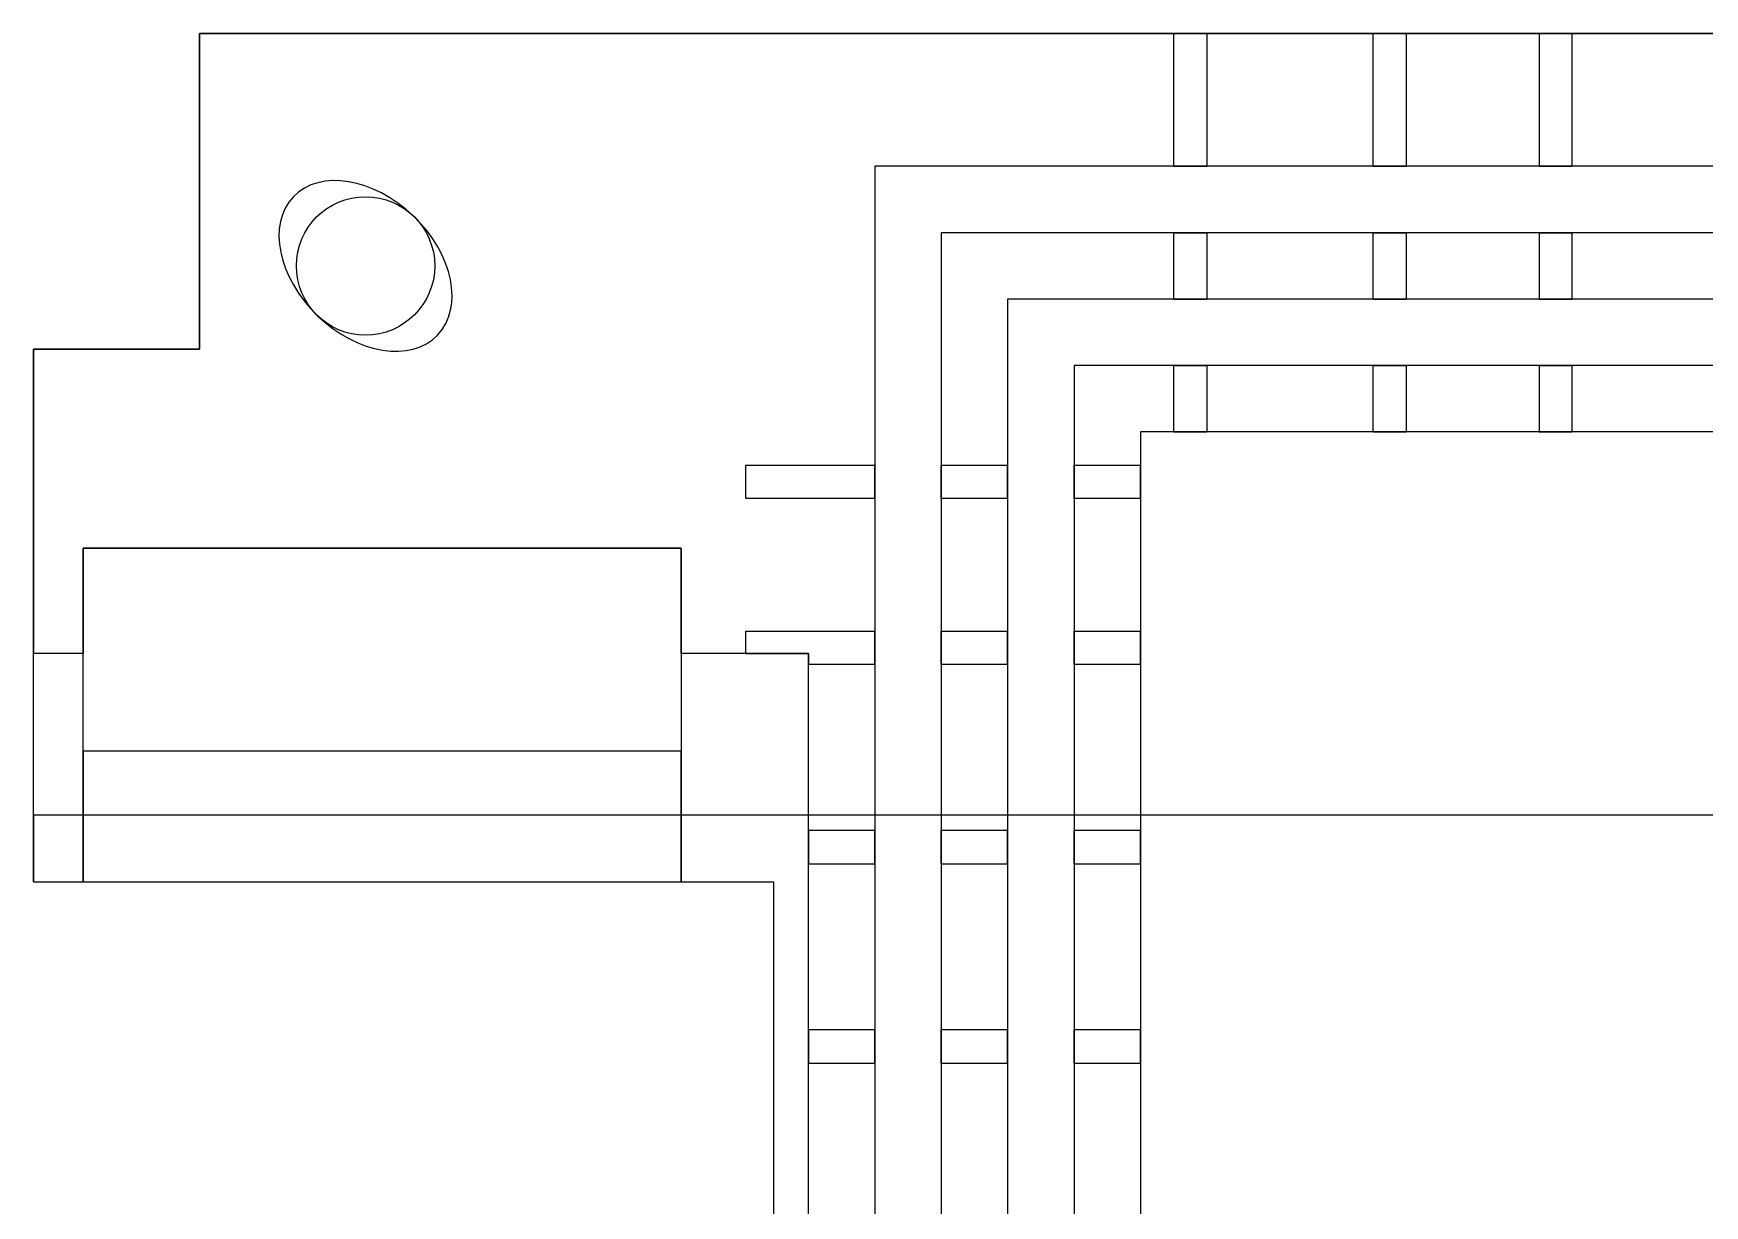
# Model space of a CAD drawing. Header units: millimetres. Extents: x -35 to 26, y -14 to 63.
# Drawn here: x -35 to -4.81, y 39.03 to 60.2 of the extents above; entities that cross this region are included whole.
import ezdxf

# ---------------------------------------------------------------- set-up
doc = ezdxf.new("R2010")
doc.units = ezdxf.units.MM
doc.layers.add('Body', color=7, linetype='CONTINUOUS')

msp = doc.modelspace()

# ---------------------------------------------------------------- linework, layer by layer
at = {"layer": 'Body'}
for p, q in [((-32, 60.2), (-32, 54.4991)), ((20, 60.2), (-32, 60.2)), ((20, 60.2), (-32, 60.2)), ((-32, 60.2, 12.2917), (20, 60.2, 12.2917)), ((-32, 60.2), (-32, 60.2, 12.2917)), ((-32, 60.2), (-32, 54.4991)), ((-32, 54.4991, 18.2301), (-32, 60.2, 12.2917)), ((-32, 60.2), (-32, 60.2, 12.2917)), ((-32, 60.2, 12.2917), (20, 60.2, 12.2917)), ((-32, 54.4991, 18.2301), (-32, 60.2, 12.2917)), ((-13.8, 60.2, 2), (-14.4, 60.2, 2)), ((-14.4, 60.2, 2), (-14.4, 60.2, 7)), ((-13.8, 60.2, 7), (-14.4, 60.2, 7)), ((-13.8, 60.2, 2), (-14.4, 60.2, 2)), ((-14.4, 57.8, 2), (-14.4, 60.2, 2)), ((-14.4, 57.8, 2), (-14.4, 60.2, 2)), ((-14.4, 60.2, 2), (-14.4, 60.2, 7)), ((-14.4, 57.8, 7), (-14.4, 60.2, 7)), ((-13.8, 60.2, 7), (-14.4, 60.2, 7)), ((-14.4, 57.8, 7), (-14.4, 60.2, 7)), ((-13.8, 60.2, 7), (-13.8, 60.2, 2)), ((-13.8, 60.2, 2), (-13.8, 57.8, 2)), ((-13.8, 60.2, 2), (-13.8, 57.8, 2)), ((-13.8, 60.2, 7), (-13.8, 57.8, 7)), ((-13.8, 60.2, 7), (-13.8, 60.2, 2)), ((-13.8, 60.2, 7), (-13.8, 57.8, 7)), ((-10.2, 60.2, 2), (-10.8, 60.2, 2)), ((-10.8, 60.2, 2), (-10.8, 60.2, 7)), ((-10.2, 60.2, 7), (-10.8, 60.2, 7)), ((-10.2, 60.2, 2), (-10.8, 60.2, 2)), ((-10.8, 57.8, 2), (-10.8, 60.2, 2)), ((-10.8, 57.8, 2), (-10.8, 60.2, 2)), ((-10.8, 60.2, 2), (-10.8, 60.2, 7)), ((-10.8, 57.8, 7), (-10.8, 60.2, 7)), ((-10.2, 60.2, 7), (-10.8, 60.2, 7)), ((-10.8, 57.8, 7), (-10.8, 60.2, 7)), ((-10.2, 60.2, 7), (-10.2, 60.2, 2)), ((-10.2, 60.2, 2), (-10.2, 57.8, 2)), ((-10.2, 60.2, 2), (-10.2, 57.8, 2)), ((-10.2, 60.2, 7), (-10.2, 57.8, 7)), ((-10.2, 60.2, 7), (-10.2, 60.2, 2)), ((-10.2, 60.2, 7), (-10.2, 57.8, 7)), ((-7.2, 60.2, 7), (-7.8, 60.2, 7)), ((-7.2, 60.2, 2), (-7.8, 60.2, 2)), ((-7.8, 60.2, 7), (-7.8, 60.2, 2)), ((-7.2, 60.2, 7), (-7.8, 60.2, 7)), ((-7.8, 60.2, 7), (-7.8, 57.8, 7)), ((-7.8, 60.2, 2), (-7.8, 57.8, 2)), ((-7.8, 60.2, 7), (-7.8, 57.8, 7)), ((-7.8, 60.2, 7), (-7.8, 60.2, 2)), ((-7.2, 60.2, 2), (-7.8, 60.2, 2)), ((-7.8, 60.2, 2), (-7.8, 57.8, 2)), ((-7.2, 60.2, 2), (-7.2, 60.2, 7)), ((-7.2, 57.8, 7), (-7.2, 60.2, 7)), ((-7.2, 57.8, 2), (-7.2, 60.2, 2)), ((-7.2, 60.2, 2), (-7.2, 60.2, 7)), ((-7.2, 57.8, 7), (-7.2, 60.2, 7)), ((-7.2, 57.8, 2), (-7.2, 60.2, 2)), ((19.8, 57.8), (-19.8, 57.8)), ((-19.8, 57.8), (-19.8, 18.2)), ((19.8, 57.8), (-19.8, 57.8)), ((19.8, 57.8, 14), (-19.8, 57.8, 14)), ((-19.8, 57.8), (-19.8, 57.8, 14)), ((-19.8, 57.8), (-19.8, 57.8, 14)), ((-19.8, 57.8), (-19.8, 18.2)), ((-19.8, 57.8, 14), (-19.8, 18.2, 14)), ((19.8, 57.8, 14), (-19.8, 57.8, 14)), ((-19.8, 57.8, 14), (-19.8, 18.2, 14)), ((-14.4, 57.8, 7), (-14.4, 57.8, 2)), ((-14.4, 57.8, 2), (-13.8, 57.8, 2)), ((-14.4, 57.8, 7), (-13.8, 57.8, 7)), ((-14.4, 57.8, 2), (-13.8, 57.8, 2)), ((-14.4, 57.8, 7), (-14.4, 57.8, 2)), ((-14.4, 57.8, 7), (-13.8, 57.8, 7)), ((-13.8, 57.8, 2), (-13.8, 57.8, 7)), ((-13.8, 57.8, 2), (-13.8, 57.8, 7)), ((-10.8, 57.8, 7), (-10.8, 57.8, 2)), ((-10.8, 57.8, 2), (-10.2, 57.8, 2)), ((-10.8, 57.8, 7), (-10.2, 57.8, 7)), ((-10.8, 57.8, 2), (-10.2, 57.8, 2)), ((-10.8, 57.8, 7), (-10.8, 57.8, 2)), ((-10.8, 57.8, 7), (-10.2, 57.8, 7)), ((-10.2, 57.8, 2), (-10.2, 57.8, 7)), ((-10.2, 57.8, 2), (-10.2, 57.8, 7)), ((-7.8, 57.8, 7), (-7.2, 57.8, 7)), ((-7.8, 57.8, 2), (-7.8, 57.8, 7)), ((-7.8, 57.8, 2), (-7.2, 57.8, 2)), ((-7.8, 57.8, 7), (-7.2, 57.8, 7)), ((-7.8, 57.8, 2), (-7.8, 57.8, 7)), ((-7.8, 57.8, 2), (-7.2, 57.8, 2)), ((-7.2, 57.8, 7), (-7.2, 57.8, 2)), ((-7.2, 57.8, 7), (-7.2, 57.8, 2)), ((18.6, 56.6, 14), (-18.6, 56.6, 14)), ((-18.6, 56.6, 14), (-18.6, 19.4, 14)), ((18.6, 56.6), (-18.6, 56.6)), ((18.6, 56.6, 14), (-18.6, 56.6, 14)), ((-18.6, 56.6), (-18.6, 56.6, 14)), ((-18.6, 56.6), (-18.6, 56.6, 14)), ((-18.6, 56.6), (-18.6, 19.4)), ((-18.6, 56.6, 14), (-18.6, 19.4, 14)), ((18.6, 56.6), (-18.6, 56.6)), ((-18.6, 56.6), (-18.6, 19.4)), ((-14.4, 56.6, 7), (-14.4, 56.6, 2)), ((-14.4, 56.6, 2), (-13.8, 56.6, 2)), ((-14.4, 56.6, 7), (-13.8, 56.6, 7)), ((-14.4, 55.4, 2), (-14.4, 56.6, 2)), ((-14.4, 56.6, 7), (-14.4, 56.6, 2)), ((-14.4, 55.4, 7), (-14.4, 56.6, 7)), ((-14.4, 56.6, 2), (-13.8, 56.6, 2)), ((-14.4, 55.4, 2), (-14.4, 56.6, 2)), ((-14.4, 56.6, 7), (-13.8, 56.6, 7)), ((-14.4, 55.4, 7), (-14.4, 56.6, 7)), ((-13.8, 56.6, 2), (-13.8, 56.6, 7)), ((-13.8, 56.6, 2), (-13.8, 55.4, 2)), ((-13.8, 56.6, 2), (-13.8, 55.4, 2)), ((-13.8, 56.6, 7), (-13.8, 55.4, 7)), ((-13.8, 56.6, 2), (-13.8, 56.6, 7)), ((-13.8, 56.6, 7), (-13.8, 55.4, 7)), ((-10.8, 56.6, 7), (-10.8, 56.6, 2)), ((-10.8, 56.6, 2), (-10.2, 56.6, 2)), ((-10.8, 56.6, 7), (-10.2, 56.6, 7)), ((-10.8, 55.4, 2), (-10.8, 56.6, 2)), ((-10.8, 56.6, 7), (-10.8, 56.6, 2)), ((-10.8, 55.4, 7), (-10.8, 56.6, 7)), ((-10.8, 56.6, 2), (-10.2, 56.6, 2)), ((-10.8, 55.4, 2), (-10.8, 56.6, 2)), ((-10.8, 56.6, 7), (-10.2, 56.6, 7)), ((-10.8, 55.4, 7), (-10.8, 56.6, 7)), ((-10.2, 56.6, 2), (-10.2, 56.6, 7)), ((-10.2, 56.6, 2), (-10.2, 55.4, 2)), ((-10.2, 56.6, 2), (-10.2, 55.4, 2)), ((-10.2, 56.6, 7), (-10.2, 55.4, 7)), ((-10.2, 56.6, 2), (-10.2, 56.6, 7)), ((-10.2, 56.6, 7), (-10.2, 55.4, 7)), ((-7.8, 56.6, 7), (-7.2, 56.6, 7)), ((-7.8, 56.6, 2), (-7.8, 56.6, 7)), ((-7.8, 56.6, 2), (-7.2, 56.6, 2)), ((-7.8, 56.6, 7), (-7.2, 56.6, 7)), ((-7.8, 56.6, 7), (-7.8, 55.4, 7)), ((-7.8, 56.6, 2), (-7.8, 55.4, 2)), ((-7.8, 56.6, 7), (-7.8, 55.4, 7)), ((-7.8, 56.6, 2), (-7.8, 56.6, 7)), ((-7.8, 56.6, 2), (-7.2, 56.6, 2)), ((-7.8, 56.6, 2), (-7.8, 55.4, 2)), ((-7.2, 56.6, 7), (-7.2, 56.6, 2)), ((-7.2, 55.4, 7), (-7.2, 56.6, 7)), ((-7.2, 55.4, 2), (-7.2, 56.6, 2)), ((-7.2, 55.4, 2), (-7.2, 56.6, 2)), ((-7.2, 56.6, 7), (-7.2, 56.6, 2)), ((-7.2, 55.4, 7), (-7.2, 56.6, 7)), ((-30.25, 56), (-30.25, 56, 16.6667)), ((-30.25, 56), (-30.25, 56, 16.6667)), ((-17.4, 55.4), (-17.4, 20.6)), ((17.4, 55.4), (-17.4, 55.4)), ((-17.4, 55.4), (-17.4, 55.4, 14)), ((-17.4, 55.4), (-17.4, 20.6)), ((-17.4, 55.4, 14), (-17.4, 20.6, 14)), ((17.4, 55.4), (-17.4, 55.4)), ((17.4, 55.4, 14), (-17.4, 55.4, 14)), ((-17.4, 55.4), (-17.4, 55.4, 14)), ((17.4, 55.4, 14), (-17.4, 55.4, 14)), ((-17.4, 55.4, 14), (-17.4, 20.6, 14)), ((-14.4, 55.4, 7), (-14.4, 55.4, 2)), ((-14.4, 55.4, 2), (-13.8, 55.4, 2)), ((-14.4, 55.4, 7), (-13.8, 55.4, 7)), ((-14.4, 55.4, 7), (-14.4, 55.4, 2)), ((-14.4, 55.4, 2), (-13.8, 55.4, 2)), ((-14.4, 55.4, 7), (-13.8, 55.4, 7)), ((-13.8, 55.4, 2), (-13.8, 55.4, 7)), ((-13.8, 55.4, 2), (-13.8, 55.4, 7)), ((-10.8, 55.4, 7), (-10.8, 55.4, 2)), ((-10.8, 55.4, 2), (-10.2, 55.4, 2)), ((-10.8, 55.4, 7), (-10.2, 55.4, 7)), ((-10.8, 55.4, 7), (-10.8, 55.4, 2)), ((-10.8, 55.4, 2), (-10.2, 55.4, 2)), ((-10.8, 55.4, 7), (-10.2, 55.4, 7)), ((-10.2, 55.4, 2), (-10.2, 55.4, 7)), ((-10.2, 55.4, 2), (-10.2, 55.4, 7)), ((-7.8, 55.4, 7), (-7.2, 55.4, 7)), ((-7.8, 55.4, 2), (-7.8, 55.4, 7)), ((-7.8, 55.4, 2), (-7.2, 55.4, 2)), ((-7.8, 55.4, 7), (-7.2, 55.4, 7)), ((-7.8, 55.4, 2), (-7.8, 55.4, 7)), ((-7.8, 55.4, 2), (-7.2, 55.4, 2)), ((-7.2, 55.4, 7), (-7.2, 55.4, 2)), ((-7.2, 55.4, 7), (-7.2, 55.4, 2)), ((-35, 54.4991), (-35, 49)), ((-32, 54.4991), (-35, 54.4991)), ((-32, 54.4991), (-35, 54.4991)), ((-35, 54.4991, 18.2301), (-35, 54.4991)), ((-35, 54.4991, 18.2301), (-32, 54.4991, 18.2301)), ((-35, 54.4991), (-35, 49)), ((-35, 46.08, 27), (-35, 54.4991, 18.2301)), ((-35, 54.4991, 18.2301), (-35, 54.4991)), ((-35, 54.4991, 18.2301), (-32, 54.4991, 18.2301)), ((-35, 46.08, 27), (-35, 54.4991, 18.2301)), ((-32, 54.4991), (-32, 54.4991, 18.2301)), ((-32, 54.4991), (-32, 54.4991, 18.2301)), ((16.2, 54.2), (-16.2, 54.2)), ((-16.2, 54.2), (-16.2, 21.8)), ((16.2, 54.2, 14), (-16.2, 54.2, 14)), ((-16.2, 54.2, 14), (-16.2, 21.8, 14)), ((16.2, 54.2), (-16.2, 54.2)), ((16.2, 54.2, 14), (-16.2, 54.2, 14)), ((-16.2, 54.2), (-16.2, 54.2, 14)), ((-16.2, 54.2), (-16.2, 54.2, 14)), ((-16.2, 54.2), (-16.2, 21.8)), ((-16.2, 54.2, 14), (-16.2, 21.8, 14)), ((-14.4, 53, 2), (-14.4, 54.2, 2)), ((-14.4, 54.2, 7), (-14.4, 54.2, 2)), ((-14.4, 53, 7), (-14.4, 54.2, 7)), ((-14.4, 54.2, 2), (-13.8, 54.2, 2)), ((-14.4, 53, 2), (-14.4, 54.2, 2)), ((-14.4, 54.2, 7), (-13.8, 54.2, 7)), ((-14.4, 53, 7), (-14.4, 54.2, 7)), ((-14.4, 54.2, 7), (-14.4, 54.2, 2)), ((-14.4, 54.2, 2), (-13.8, 54.2, 2)), ((-14.4, 54.2, 7), (-13.8, 54.2, 7)), ((-13.8, 54.2, 2), (-13.8, 53, 2)), ((-13.8, 54.2, 2), (-13.8, 53, 2)), ((-13.8, 54.2, 7), (-13.8, 53, 7)), ((-13.8, 54.2, 2), (-13.8, 54.2, 7)), ((-13.8, 54.2, 7), (-13.8, 53, 7)), ((-13.8, 54.2, 2), (-13.8, 54.2, 7)), ((-10.8, 53, 2), (-10.8, 54.2, 2)), ((-10.8, 54.2, 7), (-10.8, 54.2, 2)), ((-10.8, 53, 7), (-10.8, 54.2, 7)), ((-10.8, 54.2, 2), (-10.2, 54.2, 2)), ((-10.8, 53, 2), (-10.8, 54.2, 2)), ((-10.8, 54.2, 7), (-10.2, 54.2, 7)), ((-10.8, 53, 7), (-10.8, 54.2, 7)), ((-10.8, 54.2, 7), (-10.8, 54.2, 2)), ((-10.8, 54.2, 2), (-10.2, 54.2, 2)), ((-10.8, 54.2, 7), (-10.2, 54.2, 7)), ((-10.2, 54.2, 2), (-10.2, 53, 2)), ((-10.2, 54.2, 2), (-10.2, 53, 2)), ((-10.2, 54.2, 7), (-10.2, 53, 7)), ((-10.2, 54.2, 2), (-10.2, 54.2, 7)), ((-10.2, 54.2, 7), (-10.2, 53, 7)), ((-10.2, 54.2, 2), (-10.2, 54.2, 7)), ((-7.8, 54.2, 7), (-7.2, 54.2, 7)), ((-7.8, 54.2, 7), (-7.8, 53, 7)), ((-7.8, 54.2, 2), (-7.8, 53, 2)), ((-7.8, 54.2, 7), (-7.8, 53, 7)), ((-7.8, 54.2, 2), (-7.8, 54.2, 7)), ((-7.8, 54.2, 2), (-7.2, 54.2, 2)), ((-7.8, 54.2, 2), (-7.8, 53, 2)), ((-7.8, 54.2, 7), (-7.2, 54.2, 7)), ((-7.8, 54.2, 2), (-7.8, 54.2, 7)), ((-7.8, 54.2, 2), (-7.2, 54.2, 2)), ((-7.2, 53, 7), (-7.2, 54.2, 7)), ((-7.2, 53, 2), (-7.2, 54.2, 2)), ((-7.2, 53, 2), (-7.2, 54.2, 2)), ((-7.2, 54.2, 7), (-7.2, 54.2, 2)), ((-7.2, 53, 7), (-7.2, 54.2, 7)), ((-7.2, 54.2, 7), (-7.2, 54.2, 2)), ((15, 53, 14), (-15, 53, 14)), ((-15, 53, 14), (-15, 23, 14)), ((15, 53), (-15, 53)), ((15, 53, 14), (-15, 53, 14)), ((-15, 53), (-15, 53, 14)), ((-15, 53), (-15, 53, 14)), ((-15, 53), (-15, 23)), ((-15, 53, 14), (-15, 23, 14)), ((-15, 53), (-15, 23)), ((15, 53), (-15, 53)), ((-14.4, 53, 7), (-14.4, 53, 2)), ((-14.4, 53, 2), (-13.8, 53, 2)), ((-14.4, 53, 7), (-13.8, 53, 7)), ((-14.4, 53, 7), (-14.4, 53, 2)), ((-14.4, 53, 2), (-13.8, 53, 2)), ((-14.4, 53, 7), (-13.8, 53, 7)), ((-13.8, 53, 2), (-13.8, 53, 7)), ((-13.8, 53, 2), (-13.8, 53, 7)), ((-10.8, 53, 7), (-10.8, 53, 2)), ((-10.8, 53, 2), (-10.2, 53, 2)), ((-10.8, 53, 7), (-10.2, 53, 7)), ((-10.8, 53, 7), (-10.8, 53, 2)), ((-10.8, 53, 2), (-10.2, 53, 2)), ((-10.8, 53, 7), (-10.2, 53, 7)), ((-10.2, 53, 2), (-10.2, 53, 7)), ((-10.2, 53, 2), (-10.2, 53, 7)), ((-7.8, 53, 7), (-7.2, 53, 7)), ((-7.8, 53, 2), (-7.8, 53, 7)), ((-7.8, 53, 2), (-7.2, 53, 2)), ((-7.8, 53, 7), (-7.2, 53, 7)), ((-7.8, 53, 2), (-7.8, 53, 7)), ((-7.8, 53, 2), (-7.2, 53, 2)), ((-7.2, 53, 7), (-7.2, 53, 2)), ((-7.2, 53, 7), (-7.2, 53, 2)), ((-22.1313, 52.4, 2), (-19.8, 52.4, 2)), ((-22.1313, 51.8, 2), (-22.1313, 52.4, 2)), ((-22.1313, 52.4, 2), (-19.8, 52.4, 2)), ((-22.1313, 52.4, 7), (-19.8, 52.4, 7)), ((-22.1313, 52.4, 2), (-22.1313, 52.4, 7)), ((-22.1313, 52.4, 7), (-19.8, 52.4, 7)), ((-22.1313, 51.8, 7), (-22.1313, 52.4, 7)), ((-22.1313, 51.8, 7), (-22.1313, 52.4, 7)), ((-22.1313, 52.4, 2), (-22.1313, 52.4, 7)), ((-22.1313, 51.8, 2), (-22.1313, 52.4, 2)), ((-19.8, 51.8, 2), (-19.8, 52.4, 2)), ((-19.8, 52.4, 2), (-19.8, 52.4, 7)), ((-19.8, 51.8, 7), (-19.8, 52.4, 7)), ((-19.8, 51.8, 2), (-19.8, 52.4, 2)), ((-19.8, 52.4, 2), (-19.8, 52.4, 7)), ((-19.8, 51.8, 7), (-19.8, 52.4, 7)), ((-18.6, 51.8, 2), (-18.6, 52.4, 2)), ((-18.6, 52.4, 2), (-18.6, 52.4, 7)), ((-18.6, 51.8, 7), (-18.6, 52.4, 7)), ((-18.6, 52.4, 2), (-17.4, 52.4, 2)), ((-18.6, 51.8, 2), (-18.6, 52.4, 2)), ((-18.6, 52.4, 2), (-17.4, 52.4, 2)), ((-18.6, 52.4, 7), (-17.4, 52.4, 7)), ((-18.6, 52.4, 2), (-18.6, 52.4, 7)), ((-18.6, 52.4, 7), (-17.4, 52.4, 7)), ((-18.6, 51.8, 7), (-18.6, 52.4, 7)), ((-17.4, 51.8, 2), (-17.4, 52.4, 2)), ((-17.4, 52.4, 2), (-17.4, 52.4, 7)), ((-17.4, 51.8, 7), (-17.4, 52.4, 7)), ((-17.4, 51.8, 2), (-17.4, 52.4, 2)), ((-17.4, 52.4, 2), (-17.4, 52.4, 7)), ((-17.4, 51.8, 7), (-17.4, 52.4, 7)), ((-16.2, 52.4, 2), (-15, 52.4, 2)), ((-16.2, 51.8, 2), (-16.2, 52.4, 2)), ((-16.2, 52.4, 2), (-15, 52.4, 2)), ((-16.2, 52.4, 7), (-15, 52.4, 7)), ((-16.2, 52.4, 2), (-16.2, 52.4, 7)), ((-16.2, 52.4, 7), (-15, 52.4, 7)), ((-16.2, 51.8, 7), (-16.2, 52.4, 7)), ((-16.2, 51.8, 2), (-16.2, 52.4, 2)), ((-16.2, 52.4, 2), (-16.2, 52.4, 7)), ((-16.2, 51.8, 7), (-16.2, 52.4, 7)), ((-15, 51.8, 2), (-15, 52.4, 2)), ((-15, 52.4, 2), (-15, 52.4, 7)), ((-15, 51.8, 7), (-15, 52.4, 7)), ((-15, 51.8, 2), (-15, 52.4, 2)), ((-15, 52.4, 2), (-15, 52.4, 7)), ((-15, 51.8, 7), (-15, 52.4, 7)), ((-19.8, 51.8, 2), (-22.1313, 51.8, 2)), ((-22.1313, 51.8, 2), (-22.1313, 51.8, 7)), ((-19.8, 51.8, 7), (-22.1313, 51.8, 7)), ((-19.8, 51.8, 2), (-22.1313, 51.8, 2)), ((-19.8, 51.8, 7), (-22.1313, 51.8, 7)), ((-22.1313, 51.8, 2), (-22.1313, 51.8, 7)), ((-19.8, 51.8, 7), (-19.8, 51.8, 2)), ((-19.8, 51.8, 7), (-19.8, 51.8, 2)), ((-18.6, 51.8, 7), (-18.6, 51.8, 2)), ((-17.4, 51.8, 2), (-18.6, 51.8, 2)), ((-18.6, 51.8, 7), (-18.6, 51.8, 2)), ((-17.4, 51.8, 7), (-18.6, 51.8, 7)), ((-17.4, 51.8, 2), (-18.6, 51.8, 2)), ((-17.4, 51.8, 7), (-18.6, 51.8, 7)), ((-17.4, 51.8, 7), (-17.4, 51.8, 2)), ((-17.4, 51.8, 7), (-17.4, 51.8, 2)), ((-15, 51.8, 2), (-16.2, 51.8, 2)), ((-16.2, 51.8, 7), (-16.2, 51.8, 2)), ((-15, 51.8, 7), (-16.2, 51.8, 7)), ((-15, 51.8, 2), (-16.2, 51.8, 2)), ((-15, 51.8, 7), (-16.2, 51.8, 7)), ((-16.2, 51.8, 7), (-16.2, 51.8, 2)), ((-15, 51.8, 7), (-15, 51.8, 2)), ((-15, 51.8, 7), (-15, 51.8, 2)), ((-23.3, 50.9), (-34.1, 50.9)), ((-34.1, 50.9), (-34.1, 49)), ((-34.1, 50.9), (-34.1, 49)), ((-34.1, 47.232, 25.8), (-34.1, 50.9, 21.9792)), ((-34.1, 50.9), (-34.1, 50.9, 21.9792)), ((-23.3, 50.9), (-34.1, 50.9)), ((-34.1, 50.9), (-34.1, 50.9, 21.9792)), ((-34.1, 50.9, 21.9792), (-23.3, 50.9, 21.9792)), ((-34.1, 47.232, 25.8), (-34.1, 50.9, 21.9792)), ((-34.1, 50.9, 21.9792), (-23.3, 50.9, 21.9792)), ((-23.3, 49), (-23.3, 50.9)), ((-23.3, 50.9), (-23.3, 50.9, 21.9792)), ((-23.3, 49), (-23.3, 50.9)), ((-23.3, 50.9), (-23.3, 50.9, 21.9792)), ((-23.3, 50.9, 21.9792), (-23.3, 47.232, 25.8)), ((-23.3, 50.9, 21.9792), (-23.3, 47.232, 25.8)), ((-22.1313, 49, 7), (-22.1313, 49.4, 7)), ((-22.1313, 49.4, 7), (-19.8, 49.4, 7)), ((-22.1313, 49, 2), (-22.1313, 49.4, 2)), ((-22.1313, 49.4, 2), (-22.1313, 49.4, 7)), ((-22.1313, 49, 7), (-22.1313, 49.4, 7)), ((-22.1313, 49, 2), (-22.1313, 49.4, 2)), ((-22.1313, 49.4, 2), (-19.8, 49.4, 2)), ((-22.1313, 49.4, 2), (-19.8, 49.4, 2)), ((-22.1313, 49.4, 7), (-19.8, 49.4, 7)), ((-22.1313, 49.4, 2), (-22.1313, 49.4, 7)), ((-19.8, 49.4, 2), (-19.8, 49.4, 7)), ((-19.8, 48.8, 7), (-19.8, 49.4, 7)), ((-19.8, 48.8, 2), (-19.8, 49.4, 2)), ((-19.8, 48.8, 7), (-19.8, 49.4, 7)), ((-19.8, 48.8, 2), (-19.8, 49.4, 2)), ((-19.8, 49.4, 2), (-19.8, 49.4, 7)), ((-18.6, 49.4, 2), (-18.6, 49.4, 7)), ((-18.6, 48.8, 7), (-18.6, 49.4, 7)), ((-18.6, 48.8, 2), (-18.6, 49.4, 2)), ((-18.6, 49.4, 2), (-17.4, 49.4, 2)), ((-18.6, 49.4, 7), (-17.4, 49.4, 7)), ((-18.6, 49.4, 2), (-18.6, 49.4, 7)), ((-18.6, 48.8, 7), (-18.6, 49.4, 7)), ((-18.6, 49.4, 7), (-17.4, 49.4, 7)), ((-18.6, 48.8, 2), (-18.6, 49.4, 2)), ((-18.6, 49.4, 2), (-17.4, 49.4, 2)), ((-17.4, 49.4, 2), (-17.4, 49.4, 7)), ((-17.4, 48.8, 7), (-17.4, 49.4, 7)), ((-17.4, 48.8, 2), (-17.4, 49.4, 2)), ((-17.4, 49.4, 2), (-17.4, 49.4, 7)), ((-17.4, 48.8, 7), (-17.4, 49.4, 7)), ((-17.4, 48.8, 2), (-17.4, 49.4, 2)), ((-16.2, 49.4, 2), (-15, 49.4, 2)), ((-16.2, 49.4, 7), (-15, 49.4, 7)), ((-16.2, 49.4, 2), (-16.2, 49.4, 7)), ((-16.2, 48.8, 7), (-16.2, 49.4, 7)), ((-16.2, 49.4, 7), (-15, 49.4, 7)), ((-16.2, 48.8, 2), (-16.2, 49.4, 2)), ((-16.2, 49.4, 2), (-15, 49.4, 2)), ((-16.2, 49.4, 2), (-16.2, 49.4, 7)), ((-16.2, 48.8, 7), (-16.2, 49.4, 7)), ((-16.2, 48.8, 2), (-16.2, 49.4, 2)), ((-15, 49.4, 2), (-15, 49.4, 7)), ((-15, 48.8, 7), (-15, 49.4, 7)), ((-15, 48.8, 2), (-15, 49.4, 2)), ((-15, 49.4, 2), (-15, 49.4, 7)), ((-15, 48.8, 7), (-15, 49.4, 7)), ((-15, 48.8, 2), (-15, 49.4, 2)), ((-34.1, 49), (-35, 49)), ((-35, 49, 22), (-35, 49)), ((-35, 44.8739, 22), (-35, 49, 22)), ((-34.1, 49), (-35, 49)), ((-35, 49, 22), (-35, 49)), ((-34.1, 49, 22), (-35, 49, 22)), ((-34.1, 49, 22), (-35, 49, 22)), ((-35, 44.8739, 22), (-35, 49, 22)), ((-34.1, 49, 22), (-34.1, 49)), ((-34.1, 49, 22), (-34.1, 49)), ((-34.1, 44.8739, 22), (-34.1, 49, 22)), ((-34.1, 44.8739, 22), (-34.1, 49, 22)), ((-21, 49), (-23.3, 49)), ((-23.3, 49, 22), (-23.3, 44.8739, 22)), ((-23.3, 49), (-23.3, 49, 22)), ((-21, 49), (-23.3, 49)), ((-23.3, 49), (-23.3, 49, 22)), ((-21, 49, 22), (-23.3, 49, 22)), ((-21, 49, 22), (-23.3, 49, 22)), ((-23.3, 49, 22), (-23.3, 44.8739, 22)), ((-22.1313, 49, 7), (-21, 49, 7)), ((-22.1313, 49, 7), (-22.1313, 49, 2)), ((-22.1313, 49, 2), (-21, 49, 2)), ((-22.1313, 49, 7), (-21, 49, 7)), ((-22.1313, 49, 7), (-22.1313, 49, 2)), ((-22.1313, 49, 2), (-21, 49, 2)), ((-21, 27), (-21, 49)), ((-21, 49, 7), (-21, 49, 22)), ((-21, 49), (-21, 49, 2)), ((-21, 27), (-21, 49)), ((-21, 49), (-21, 49, 2)), ((-21, 49, 2), (-21, 48.8, 2)), ((-21, 49, 7), (-21, 48.8, 7)), ((-21, 49, 7), (-21, 49, 22)), ((-21, 27, 22), (-21, 49, 22)), ((-21, 27, 22), (-21, 49, 22)), ((-21, 49, 7), (-21, 48.8, 7)), ((-21, 49, 2), (-21, 48.8, 2)), ((-21, 48.8, 2), (-21, 48.8, 7)), ((-19.8, 48.8, 7), (-21, 48.8, 7)), ((-19.8, 48.8, 2), (-21, 48.8, 2)), ((-19.8, 48.8, 2), (-21, 48.8, 2)), ((-21, 48.8, 2), (-21, 48.8, 7)), ((-19.8, 48.8, 7), (-21, 48.8, 7)), ((-19.8, 48.8, 7), (-19.8, 48.8, 2)), ((-19.8, 48.8, 7), (-19.8, 48.8, 2)), ((-18.6, 48.8, 7), (-18.6, 48.8, 2)), ((-17.4, 48.8, 7), (-18.6, 48.8, 7)), ((-17.4, 48.8, 2), (-18.6, 48.8, 2)), ((-18.6, 48.8, 7), (-18.6, 48.8, 2)), ((-17.4, 48.8, 7), (-18.6, 48.8, 7)), ((-17.4, 48.8, 2), (-18.6, 48.8, 2)), ((-17.4, 48.8, 7), (-17.4, 48.8, 2)), ((-17.4, 48.8, 7), (-17.4, 48.8, 2)), ((-15, 48.8, 7), (-16.2, 48.8, 7)), ((-15, 48.8, 2), (-16.2, 48.8, 2)), ((-16.2, 48.8, 7), (-16.2, 48.8, 2)), ((-15, 48.8, 7), (-16.2, 48.8, 7)), ((-15, 48.8, 2), (-16.2, 48.8, 2)), ((-16.2, 48.8, 7), (-16.2, 48.8, 2)), ((-15, 48.8, 7), (-15, 48.8, 2)), ((-15, 48.8, 7), (-15, 48.8, 2)), ((-34.1, 47.232, 25.8), (-34.1, 44.8739, 25.8)), ((-23.3, 47.232, 25.8), (-34.1, 47.232, 25.8)), ((-23.3, 47.232, 25.8), (-34.1, 47.232, 25.8)), ((-34.1, 47.232, 25.8), (-34.1, 44.8739, 25.8)), ((-23.3, 44.8739, 25.8), (-23.3, 47.232, 25.8)), ((-23.3, 44.8739, 25.8), (-23.3, 47.232, 25.8)), ((22.2, 46.08, 27), (-35, 46.08, 27)), ((-35, 46.08, 27), (-35, 44.8739, 27)), ((-35, 46.08, 27), (-35, 44.8739, 27)), ((22.2, 46.08, 27), (-35, 46.08, 27)), ((-21, 45.8, 2), (-21, 45.2, 2)), ((-21, 45.8, 7), (-21, 45.2, 7)), ((-21, 45.8, 2), (-21, 45.8, 7)), ((-19.8, 45.8, 2), (-21, 45.8, 2)), ((-21, 45.8, 2), (-21, 45.2, 2)), ((-19.8, 45.8, 7), (-21, 45.8, 7)), ((-21, 45.8, 7), (-21, 45.2, 7)), ((-19.8, 45.8, 2), (-21, 45.8, 2)), ((-21, 45.8, 2), (-21, 45.8, 7)), ((-19.8, 45.8, 7), (-21, 45.8, 7)), ((-19.8, 45.2, 7), (-19.8, 45.8, 7)), ((-19.8, 45.2, 2), (-19.8, 45.8, 2)), ((-19.8, 45.8, 7), (-19.8, 45.8, 2)), ((-19.8, 45.2, 2), (-19.8, 45.8, 2)), ((-19.8, 45.2, 7), (-19.8, 45.8, 7)), ((-19.8, 45.8, 7), (-19.8, 45.8, 2)), ((-18.6, 45.2, 7), (-18.6, 45.8, 7)), ((-18.6, 45.2, 2), (-18.6, 45.8, 2)), ((-18.6, 45.8, 7), (-18.6, 45.8, 2)), ((-17.4, 45.8, 7), (-18.6, 45.8, 7)), ((-18.6, 45.2, 7), (-18.6, 45.8, 7)), ((-17.4, 45.8, 2), (-18.6, 45.8, 2)), ((-18.6, 45.2, 2), (-18.6, 45.8, 2)), ((-17.4, 45.8, 2), (-18.6, 45.8, 2)), ((-18.6, 45.8, 7), (-18.6, 45.8, 2)), ((-17.4, 45.8, 7), (-18.6, 45.8, 7)), ((-17.4, 45.2, 7), (-17.4, 45.8, 7)), ((-17.4, 45.2, 2), (-17.4, 45.8, 2)), ((-17.4, 45.8, 7), (-17.4, 45.8, 2)), ((-17.4, 45.2, 7), (-17.4, 45.8, 7)), ((-17.4, 45.2, 2), (-17.4, 45.8, 2)), ((-17.4, 45.8, 7), (-17.4, 45.8, 2)), ((-15, 45.8, 7), (-16.2, 45.8, 7)), ((-16.2, 45.2, 7), (-16.2, 45.8, 7)), ((-15, 45.8, 2), (-16.2, 45.8, 2)), ((-16.2, 45.2, 2), (-16.2, 45.8, 2)), ((-15, 45.8, 2), (-16.2, 45.8, 2)), ((-16.2, 45.8, 7), (-16.2, 45.8, 2)), ((-15, 45.8, 7), (-16.2, 45.8, 7)), ((-16.2, 45.2, 7), (-16.2, 45.8, 7)), ((-16.2, 45.2, 2), (-16.2, 45.8, 2)), ((-16.2, 45.8, 7), (-16.2, 45.8, 2)), ((-15, 45.2, 7), (-15, 45.8, 7)), ((-15, 45.2, 2), (-15, 45.8, 2)), ((-15, 45.8, 7), (-15, 45.8, 2)), ((-15, 45.2, 7), (-15, 45.8, 7)), ((-15, 45.2, 2), (-15, 45.8, 2)), ((-15, 45.8, 7), (-15, 45.8, 2)), ((-21, 45.2, 7), (-21, 45.2, 2)), ((-21, 45.2, 2), (-19.8, 45.2, 2)), ((-21, 45.2, 2), (-19.8, 45.2, 2)), ((-21, 45.2, 7), (-19.8, 45.2, 7)), ((-21, 45.2, 7), (-21, 45.2, 2)), ((-21, 45.2, 7), (-19.8, 45.2, 7)), ((-19.8, 45.2, 2), (-19.8, 45.2, 7)), ((-19.8, 45.2, 2), (-19.8, 45.2, 7)), ((-18.6, 45.2, 2), (-18.6, 45.2, 7)), ((-18.6, 45.2, 7), (-17.4, 45.2, 7)), ((-18.6, 45.2, 2), (-17.4, 45.2, 2)), ((-18.6, 45.2, 7), (-17.4, 45.2, 7)), ((-18.6, 45.2, 2), (-18.6, 45.2, 7)), ((-18.6, 45.2, 2), (-17.4, 45.2, 2)), ((-17.4, 45.2, 2), (-17.4, 45.2, 7)), ((-17.4, 45.2, 2), (-17.4, 45.2, 7)), ((-16.2, 45.2, 7), (-15, 45.2, 7)), ((-16.2, 45.2, 2), (-15, 45.2, 2)), ((-16.2, 45.2, 7), (-15, 45.2, 7)), ((-16.2, 45.2, 2), (-16.2, 45.2, 7)), ((-16.2, 45.2, 2), (-15, 45.2, 2)), ((-16.2, 45.2, 2), (-16.2, 45.2, 7)), ((-15, 45.2, 2), (-15, 45.2, 7)), ((-15, 45.2, 2), (-15, 45.2, 7)), ((-35, 44.8739, 27), (-21.6302, 44.8739, 27)), ((-35, 44.8739, 22), (-35, 44.8739, 27)), ((-35, 44.8739, 27), (-21.6302, 44.8739, 27)), ((-35, 44.8739, 22), (-35, 44.8739, 27)), ((-35, 44.8739, 22), (-34.1, 44.8739, 22)), ((-35, 44.8739, 22), (-34.1, 44.8739, 22)), ((-34.1, 44.8739, 22), (-34.1, 44.8739, 25.8)), ((-34.1, 44.8739, 22), (-34.1, 44.8739, 25.8)), ((-34.1, 44.8739, 25.8), (-23.3, 44.8739, 25.8)), ((-34.1, 44.8739, 25.8), (-23.3, 44.8739, 25.8)), ((-23.3, 44.8739, 25.8), (-23.3, 44.8739, 22)), ((-23.3, 44.8739, 25.8), (-23.3, 44.8739, 22)), ((-23.3, 44.8739, 22), (-21.6302, 44.8739, 22)), ((-23.3, 44.8739, 22), (-21.6302, 44.8739, 22)), ((-21.6302, 44.8739, 27), (-21.6302, 30.6658, 27)), ((-21.6302, 44.8739, 22), (-21.6302, 44.8739, 27)), ((-21.6302, 44.8739, 22), (-21.6302, 30.6658, 22)), ((-21.6302, 44.8739, 27), (-21.6302, 30.6658, 27)), ((-21.6302, 44.8739, 22), (-21.6302, 44.8739, 27)), ((-21.6302, 44.8739, 22), (-21.6302, 30.6658, 22)), ((-21, 42.2, 7), (-21, 41.6, 7)), ((-21, 42.2, 2), (-21, 42.2, 7)), ((-21, 42.2, 2), (-21, 41.6, 2)), ((-19.8, 42.2, 7), (-21, 42.2, 7)), ((-21, 42.2, 7), (-21, 41.6, 7)), ((-19.8, 42.2, 2), (-21, 42.2, 2)), ((-21, 42.2, 2), (-21, 42.2, 7)), ((-19.8, 42.2, 7), (-21, 42.2, 7)), ((-19.8, 42.2, 2), (-21, 42.2, 2)), ((-21, 42.2, 2), (-21, 41.6, 2)), ((-19.8, 41.6, 2), (-19.8, 42.2, 2)), ((-19.8, 42.2, 7), (-19.8, 42.2, 2)), ((-19.8, 41.6, 7), (-19.8, 42.2, 7)), ((-19.8, 41.6, 7), (-19.8, 42.2, 7)), ((-19.8, 42.2, 7), (-19.8, 42.2, 2)), ((-19.8, 41.6, 2), (-19.8, 42.2, 2)), ((-18.6, 41.6, 2), (-18.6, 42.2, 2)), ((-18.6, 42.2, 7), (-18.6, 42.2, 2)), ((-18.6, 41.6, 7), (-18.6, 42.2, 7)), ((-17.4, 42.2, 2), (-18.6, 42.2, 2)), ((-18.6, 41.6, 2), (-18.6, 42.2, 2)), ((-17.4, 42.2, 2), (-18.6, 42.2, 2)), ((-18.6, 42.2, 7), (-18.6, 42.2, 2)), ((-17.4, 42.2, 7), (-18.6, 42.2, 7)), ((-17.4, 42.2, 7), (-18.6, 42.2, 7)), ((-18.6, 41.6, 7), (-18.6, 42.2, 7)), ((-17.4, 41.6, 2), (-17.4, 42.2, 2)), ((-17.4, 42.2, 7), (-17.4, 42.2, 2)), ((-17.4, 41.6, 7), (-17.4, 42.2, 7)), ((-17.4, 41.6, 2), (-17.4, 42.2, 2)), ((-17.4, 42.2, 7), (-17.4, 42.2, 2)), ((-17.4, 41.6, 7), (-17.4, 42.2, 7)), ((-15, 42.2, 2), (-16.2, 42.2, 2)), ((-16.2, 41.6, 2), (-16.2, 42.2, 2)), ((-15, 42.2, 2), (-16.2, 42.2, 2)), ((-16.2, 42.2, 7), (-16.2, 42.2, 2)), ((-15, 42.2, 7), (-16.2, 42.2, 7)), ((-15, 42.2, 7), (-16.2, 42.2, 7)), ((-16.2, 41.6, 7), (-16.2, 42.2, 7)), ((-16.2, 41.6, 2), (-16.2, 42.2, 2)), ((-16.2, 42.2, 7), (-16.2, 42.2, 2)), ((-16.2, 41.6, 7), (-16.2, 42.2, 7)), ((-15, 41.6, 2), (-15, 42.2, 2)), ((-15, 42.2, 7), (-15, 42.2, 2)), ((-15, 41.6, 7), (-15, 42.2, 7)), ((-15, 41.6, 2), (-15, 42.2, 2)), ((-15, 42.2, 7), (-15, 42.2, 2)), ((-15, 41.6, 7), (-15, 42.2, 7)), ((-21, 41.6, 7), (-21, 41.6, 2)), ((-21, 41.6, 7), (-19.8, 41.6, 7)), ((-21, 41.6, 2), (-19.8, 41.6, 2)), ((-21, 41.6, 2), (-19.8, 41.6, 2)), ((-21, 41.6, 7), (-19.8, 41.6, 7)), ((-21, 41.6, 7), (-21, 41.6, 2)), ((-19.8, 41.6, 2), (-19.8, 41.6, 7)), ((-19.8, 41.6, 2), (-19.8, 41.6, 7)), ((-18.6, 41.6, 2), (-18.6, 41.6, 7)), ((-18.6, 41.6, 2), (-17.4, 41.6, 2)), ((-18.6, 41.6, 7), (-17.4, 41.6, 7)), ((-18.6, 41.6, 2), (-17.4, 41.6, 2)), ((-18.6, 41.6, 7), (-17.4, 41.6, 7)), ((-18.6, 41.6, 2), (-18.6, 41.6, 7)), ((-17.4, 41.6, 2), (-17.4, 41.6, 7)), ((-17.4, 41.6, 2), (-17.4, 41.6, 7)), ((-16.2, 41.6, 2), (-15, 41.6, 2)), ((-16.2, 41.6, 7), (-15, 41.6, 7)), ((-16.2, 41.6, 2), (-15, 41.6, 2)), ((-16.2, 41.6, 7), (-15, 41.6, 7)), ((-16.2, 41.6, 2), (-16.2, 41.6, 7)), ((-16.2, 41.6, 2), (-16.2, 41.6, 7)), ((-15, 41.6, 2), (-15, 41.6, 7)), ((-15, 41.6, 2), (-15, 41.6, 7))]:
    msp.add_line(p, q, dxfattribs=at)
msp.add_circle((-29, 56), 1.25, dxfattribs=at)
msp.add_circle((-29, 56), 1.25, dxfattribs=at)
msp.add_ellipse((-29, 56, 16.6667), major_axis=(-1.3021, 1.25), ratio=0.692532, start_param=0, end_param=6.28318, dxfattribs=at)
msp.add_ellipse((-29, 56, 16.6667), major_axis=(-1.3021, 1.25), ratio=0.692532, start_param=0, end_param=6.28318, dxfattribs=at)

doc.saveas('drawing.dxf')
